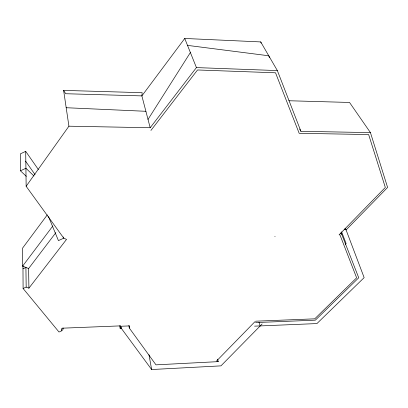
<?xml version="1.0" encoding="UTF-8"?>
<svg xmlns="http://www.w3.org/2000/svg" width="408" height="408" viewBox="0 0 408 408"><rect width="100%" height="100%" fill="white"/><g stroke="black" fill="none" stroke-linecap="round" stroke-linejoin="round"><path stroke-width="0.61" d="M22.96 265.72L23.098 288.487L59.012 332.025L61.929 330.74L62.006 328.195L120.391 325.88L120.156 328.389L121.314 328.343L121.513 326.227L129.509 325.91L129.29 328.022L155.978 364.849L218.265 361.631L217.602 359.183M148.017 119.427L190.383 52.535M23.098 288.487L26.178 287.105L28.907 288.17L66.535 239.389L63.776 238.18L26.143 186.283L68.916 126.194L63.623 90.387L142.173 92.692L141.872 95.895L150.19 127.74L68.916 126.194M47.287 214.853L22.517 248.197L22.619 266.108L28.616 268.535L28.907 288.17M344.658 229.143L346.081 229.944L387.6 187.445L370.439 132.61L300.915 131.305L277.358 70.584L260.722 41.922L184.737 38.464L141.872 95.895L65.683 93.728L63.623 90.387M22.619 266.108L52.887 225.92M25.913 267.531L26.178 287.105M28.616 268.535L55.865 232.652M150.19 127.74L196.427 67.595L277.358 70.584M150.934 130.433L197.538 69.967L275.538 72.792L299.171 133.294L368.638 134.553L385.325 187.44L339.089 234.855L339.93 234.845L356.633 277.828L314.731 318.837L255.745 321.188M262.12 323.988L220.942 365.864L151.628 369.536L120.294 326.951L120.115 325.722M345.25 244.509L346.142 243.607L341.618 231.856M38.357 169.493L25.699 151.358L20.4 153.841L20.446 170.809L26.326 176.358M20.446 170.809L25.913 168.259L33.961 175.996M22.976 268.811L25.964 267.464M254.566 326.15L316.94 323.57L364.145 277.624L345.698 228.934L344.852 228.944M274.798 236.359L275.125 236.354M288.864 100.745L349.544 102.459L370.439 132.61M66.188 107.722L145.896 111.297M187.512 45.38L268.765 55.779L269.418 57.574M218.265 361.631L216.597 360.978L254.816 321.805L256.484 322.534L315.348 320.163L358.734 277.772L341.032 232.529M340.496 233.412L341.919 234.202M25.531 161.114L35.057 174.614M299.691 129.112L300.915 131.305M63.291 237.007L63.776 238.18L58.431 240.603L48.481 216.561M184.737 38.464L196.427 67.595M260.722 41.922L261.186 43.11M258.988 322.325L260.228 325.916M148.986 354.715L151.628 369.536M128.897 325.523L129.29 328.022M119.794 325.87L120.156 328.389M63.097 327.981L63.174 329.236M61.817 328.853L61.929 330.74M25.699 151.358L26.143 186.283"/></g></svg>
